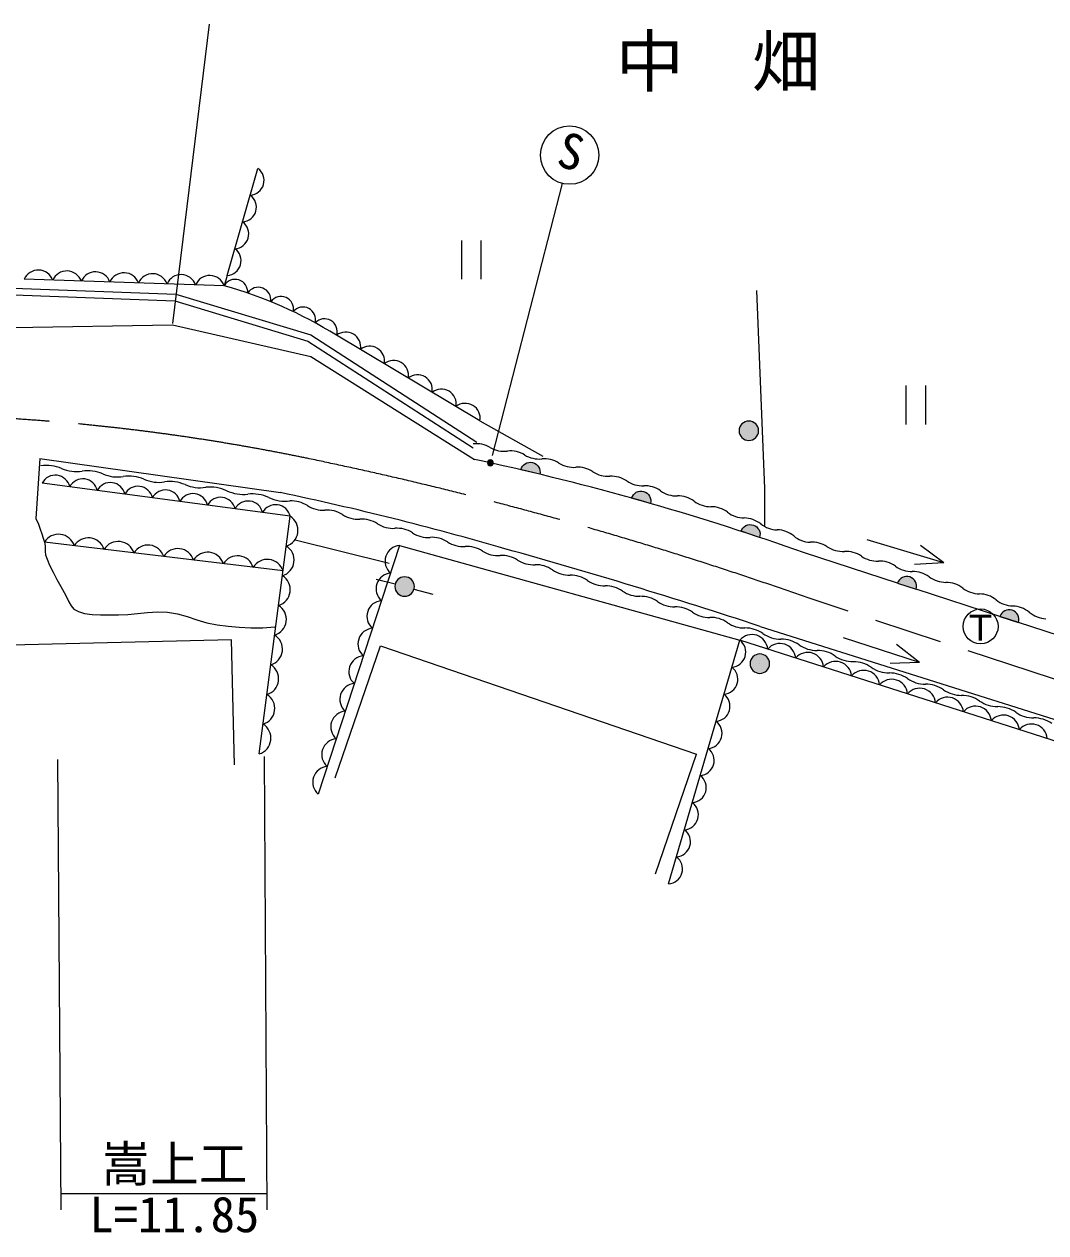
# Model space of a CAD drawing. Units: millimetres, scale not verified. Extents: x 40000 to 680000, y 20000 to 380000.
# Drawn here: x 100203 to 152731, y 254746 to 316880 of the extents above; entities that cross this region are included whole.
import ezdxf
from ezdxf.enums import TextEntityAlignment as Align

# ---------------------------------------------------------------- set-up
doc = ezdxf.new("R2010")
doc.units = ezdxf.units.MM
doc.header["$LTSCALE"] = 1000
doc.linetypes.add('CHAIN', pattern=[18.5, 12, -1.5, 3.5, -1.5])
for name, color, linetype, lineweight in [('M-BGD', 7, 'Continuous', 25), ('M-BMK', 2, 'CHAIN', 13), ('M-STR-HTXT', 7, 'Continuous', 13), ('M-STR-STRC', 7, 'Continuous', 25)]:
    doc.layers.add(name, color=color, linetype=linetype, lineweight=lineweight)
doc.layers.add('M-BMK-HTXT', color=7, linetype='Continuous')
doc.styles.add('ＭＳ ゴシック', font='')
doc.styles.get('ＭＳ ゴシック').set_extended_font_data('MS Gothic')

msp = doc.modelspace()

# ---------------------------------------------------------------- hatches: boundary and pattern name
at = {"layer": 'M-BGD'}
for points in [[(137962, 295978, 1), (136962, 295978, 1)], [(124323, 294328, 0.41422), (124173, 294478, 0.41422), (124023, 294328, 0.41422), (124173, 294178, 0.41422)], [(125741, 293972, -0.41475), (126343, 294344, -0.41475), (126714, 293741)], [(131436, 292513, -0.41475), (132053, 292859, -0.41475), (132398, 292240)], [(137062, 290809, -0.41475), (137694, 291128, -0.41475), (138011, 290495)], [(120263, 287970, 1), (119263, 287970, 0.41421), (119763, 287470, 0.41421)], [(146057, 287836, 1), (145106, 288145)], [(151321, 286127, 0.41421), (151000, 286757, 0.41421), (150370, 286436)], [(138527, 284004, 0.41421), (138027, 284504, 0.41421), (137527, 284004, 1)]]:
    msp.add_hatch(color=256, dxfattribs=at).paths.add_polyline_path(points)

# ---------------------------------------------------------------- linework, layer by layer
for p, q in [((110648, 303958), (112223, 309463)), ((122683, 305766), (122683, 303766)), ((123683, 305766), (123683, 303766)), ((110648, 303958), (110484, 303435)), ((110484, 303435), (100203, 303763)), ((123632, 296487), (116263, 300886)), ((145541, 298305), (145541, 296305)), ((146541, 298305), (146541, 296305)), ((123632, 296487), (126861, 294671)), ((137462, 295978), (137463, 295979)), ((101000, 294552), (100805, 291460)), ((101000, 294552), (113375, 292797)), ((113877, 291580), (101128, 293288)), ((112287, 279368), (113877, 291580)), ((113512, 288772), (101245, 290247)), ((114128, 290377), (118976, 289174)), ((147481, 289190), (143538, 290375)), ((119506, 290084), (115319, 277299)), ((119506, 290084), (136997, 285217)), ((145097, 288148), (140317, 289700)), ((147481, 289190), (146279, 290087)), ((147481, 289190), (145983, 289104)), ((119278, 288089), (118307, 288328)), ((120245, 287838), (121210, 287574)), ((150370, 286436), (146066, 287833)), ((138047, 285922), (173215, 274802)), ((151321, 286127), (150370, 286436)), ((155634, 284727), (151321, 286127)), ((133339, 272683), (136997, 285217)), ((146233, 284058), (142320, 285338)), ((116189, 278129), (118518, 284929)), ((118518, 284929), (134771, 279361)), ((146233, 284058), (145053, 284984)), ((138027, 284004), (138028, 284005)), ((146233, 284058), (144734, 284009)), ((132658, 273193), (134771, 279361))]:
    msp.add_line(p, q, dxfattribs=at)
for points in [[(87915, 299660), (94793, 302389), (99659, 303309), (108003, 302997), (114936, 300907), (123474, 295394)], [(88044, 299334), (94891, 302051), (99685, 302958), (107945, 302649), (114787, 300586), (123285, 295100)], [(137861, 303189), (138270, 293007), (138270, 291112)], [(92083, 298902), (95428, 300610), (99616, 301288), (107827, 301429), (114939, 299791), (123361, 294504)], [(100805, 291460), (100931, 291175), (101033, 290917), (101116, 290680), (101185, 290459), (101245, 290247), (101279, 290063), (101283, 289912), (101284, 289764), (101307, 289593), (101377, 289370), (101509, 289070), (101686, 288712), (101886, 288333), (102087, 287971), (102266, 287662), (102400, 287406), (102504, 287178), (102613, 286979), (102764, 286812), (102991, 286680), (103310, 286590), (103696, 286541), (104129, 286520), (104587, 286516), (105050, 286516), (105525, 286537), (106026, 286588), (106542, 286643), (107062, 286674), (107577, 286656), (108078, 286567), (108575, 286425), (109075, 286262), (109589, 286110), (110126, 286001), (110686, 285931), (111261, 285879), (111853, 285851), (112465, 285853), (113099, 285891)], [(111017, 278803), (110867, 285225), (98803, 284943), (98906, 280533)], [(182190, 266030), (174782, 272845), (172926, 273719), (136997, 285217)]]:
    msp.add_lwpolyline(points, dxfattribs=at)
for points in [[(137962, 295978, 1), (136962, 295978, 1)], [(124323, 294328, 0.41422), (124173, 294478, 0.41422), (124023, 294328, 0.41422), (124173, 294178, 0.41422)], [(125741, 293972, -0.41475), (126343, 294344, -0.41475), (126714, 293741)], [(131436, 292513, -0.41475), (132053, 292859, -0.41475), (132398, 292240)], [(137062, 290809, -0.41475), (137694, 291128, -0.41475), (138011, 290495)], [(120263, 287970, 1), (119263, 287970, 0.41421), (119763, 287470, 0.41421)], [(146057, 287836, 1), (145106, 288145)], [(151321, 286127, 0.41421), (151000, 286757, 0.41421), (150370, 286436)], [(138527, 284004, 0.41421), (138027, 284504, 0.41421), (137527, 284004, 1)]]:
    msp.add_lwpolyline(points, format="xyb", close=True, dxfattribs=at)
msp.add_circle((149373, 285917), 900, dxfattribs=at)
for centre, radius, start, end in [((111774, 308847), 762, 274.16241, 53.90393), ((111380, 307471), 762, 274.16241, 53.90393), ((110987, 306095), 762, 274.16241, 53.90393), ((110593, 304718), 762, 274.16241, 53.90393), ((100928, 303450), 790, 19.70683, 156.64416), ((102397, 303403), 790, 19.70683, 156.64416), ((103865, 303356), 790, 19.70683, 156.64416), ((105334, 303309), 790, 19.70683, 156.64416), ((106803, 303263), 790, 19.70683, 156.64416), ((108272, 303216), 790, 19.70683, 156.64416), ((109741, 303169), 790, 19.70683, 156.64416), ((111048, 303113), 649, 355.14356, 150.24129), ((104449, 281936), 22330, 58.05824, 74.31845), ((112238, 302705), 649, 351.89152, 146.98925), ((113404, 302230), 649, 348.63948, 143.73721), ((114541, 301689), 649, 345.38744, 140.48517), ((115645, 301085), 649, 342.1354, 137.23313), ((116743, 300295), 761, 349.25128, 129.08907), ((117971, 299562), 761, 349.25128, 129.08907), ((119199, 298829), 761, 349.25128, 129.08907), ((120427, 298095), 761, 349.25128, 129.08907), ((121656, 297362), 761, 349.25128, 129.08907), ((122884, 296629), 761, 349.25128, 129.08907), ((123464, 293933), 1381, 59.34806, 97.53031), ((124891, 296339), 1416, 239.33477, 276.55217), ((125210, 293560), 1381, 58.35663, 96.53888), ((126677, 295941), 1416, 238.34334, 275.56074), ((126948, 293157), 1381, 57.3652, 95.54745), ((101355, 292262), 1937, 66.55482, 98.54628), ((102896, 295816), 1937, 246.55482, 278.54628), ((103472, 291985), 1937, 66.55482, 98.54628), ((94909, 161758), 135761, 77.6153, 77.90262), ((94909, 161758), 135761, 70.45956, 77.48869), ((128457, 295513), 1416, 237.35191, 274.56931), ((128680, 292724), 1381, 56.37377, 94.55602), ((101801, 292935), 761, 12.41412, 152.32773), ((103218, 292745), 761, 12.41412, 152.32773), ((104635, 292555), 761, 12.41412, 152.32773), ((105013, 295539), 1937, 246.55482, 278.54628), ((105589, 291708), 1937, 66.55482, 98.54628), ((107130, 295263), 1937, 246.55482, 278.54628), ((107706, 291431), 1937, 66.55482, 98.54628), ((130229, 295053), 1416, 236.36048, 273.57788), ((130403, 292261), 1381, 55.38234, 93.56459), ((131992, 294563), 1416, 235.36905, 272.58645), ((106051, 292365), 761, 12.41412, 152.32773), ((107468, 292176), 761, 12.41412, 152.32773), ((108885, 291986), 761, 12.41412, 152.32773), ((109248, 294986), 1937, 246.55482, 278.54628), ((109762, 291043), 2040, 65.20422, 96.37373), ((111473, 294747), 2040, 245.20422, 276.37373), ((111926, 290692), 2040, 65.20422, 96.37373), ((81241, 139682), 156452, 73.78706, 78.14728), ((132118, 291769), 1381, 54.39091, 92.57316), ((133747, 294043), 1416, 234.37762, 271.59502), ((110301, 291796), 761, 12.41412, 152.32773), ((111718, 291606), 761, 12.41412, 152.32773), ((113134, 291417), 761, 12.41412, 152.32773), ((113637, 294396), 2040, 245.20422, 276.37373), ((113960, 290891), 1481, 57.12585, 93.7536), ((115568, 293378), 1481, 237.12585, 273.7536), ((133825, 291247), 1381, 53.39948, 91.58173), ((135493, 293492), 1416, 233.38619, 270.6036), ((135522, 290695), 1381, 52.40805, 90.5903), ((113438, 290861), 842, 286.56089, 58.59506), ((115762, 290423), 1481, 57.12585, 93.7536), ((117369, 292910), 1481, 237.12585, 273.7536), ((117563, 289955), 1481, 57.12585, 93.7536), ((137229, 292911), 1416, 232.39476, 269.61217), ((137210, 290114), 1381, 51.41662, 89.59887), ((119170, 292442), 1481, 237.12585, 273.7536), ((119364, 289487), 1481, 57.12585, 93.7536), ((138954, 292301), 1416, 231.40333, 268.62074), ((138887, 289504), 1381, 50.42519, 88.60744), ((101970, 289811), 846, 17.29825, 148.98955), ((103503, 289626), 846, 17.29825, 148.98955), ((105037, 289442), 846, 17.29825, 148.98955), ((120972, 291974), 1481, 237.12585, 273.7536), ((121166, 289019), 1481, 57.12585, 93.7536), ((122773, 291507), 1481, 237.12585, 273.7536), ((140669, 291660), 1416, 230.4119, 267.62931), ((140716, 288848), 1402, 56.41746, 94.32921), ((106570, 289257), 846, 17.29825, 148.98955), ((108103, 289073), 846, 17.29825, 148.98955), ((109637, 288889), 846, 17.29825, 148.98955), ((111170, 288704), 846, 17.29825, 148.98955), ((113240, 289335), 842, 286.56089, 58.59506), ((119567, 289278), 809, 94.30044, 229.42829), ((122967, 288551), 1481, 57.12585, 93.7536), ((124574, 291039), 1481, 237.12585, 273.7536), ((124768, 288084), 1481, 57.12585, 93.7536), ((41254, -8972), 310374, 71.82866, 74.36103), ((142288, 291214), 1438, 236.4039, 273.31558), ((142452, 288378), 1402, 55.39027, 93.30202), ((112704, 288520), 846, 17.29825, 148.98955), ((126376, 290571), 1481, 237.12585, 273.7536), ((126509, 287588), 1506, 55.06304, 91.37891), ((144065, 290715), 1438, 235.37671, 272.2884), ((144178, 287878), 1402, 54.36309, 92.27483), ((145833, 290186), 1438, 234.34952, 271.26121), ((113041, 287808), 842, 286.56089, 58.59506), ((119102, 287857), 809, 94.30044, 229.42829), ((128234, 290057), 1506, 235.06304, 271.37891), ((128306, 287046), 1506, 55.06304, 91.37891), ((145895, 287346), 1402, 53.3359, 91.24764), ((147592, 289624), 1438, 233.32233, 270.23402), ((130031, 289515), 1506, 235.06304, 271.37891), ((130104, 286504), 1506, 55.06304, 91.37891), ((131829, 288973), 1506, 235.06304, 271.37891), ((147603, 286784), 1402, 52.30871, 90.22046), ((149340, 289031), 1438, 232.29515, 269.20683), ((118636, 286437), 809, 94.30044, 229.42829), ((131901, 285962), 1506, 55.06304, 91.37891), ((133626, 288431), 1506, 235.06304, 271.37891), ((149300, 286191), 1402, 51.28152, 89.19327), ((151077, 288407), 1438, 231.26796, 268.17965), ((112842, 286282), 842, 286.56089, 58.59506), ((133699, 285420), 1506, 55.06304, 91.37891), ((135424, 287889), 1506, 235.06304, 271.37891), ((150986, 285568), 1402, 50.25434, 88.16608), ((152802, 287752), 1438, 230.24077, 267.15246), ((118171, 285016), 809, 94.30044, 229.42829), ((135496, 284878), 1506, 55.06304, 91.37891), ((137221, 287347), 1506, 235.06304, 271.37891), ((137264, 284228), 1613, 55.17093, 90.24779), ((112643, 284755), 842, 286.56089, 58.59506), ((136528, 284598), 776, 274.57302, 52.8922), ((137618, 284683), 819, 5.1893, 139.31911), ((139107, 286877), 1613, 235.17093, 270.24779), ((139121, 283650), 1613, 55.17093, 90.24779), ((139055, 284223), 819, 5.1893, 139.31911), ((140492, 283763), 819, 5.1893, 139.31911), ((140964, 286299), 1613, 235.17093, 270.24779), ((140978, 283072), 1613, 55.17093, 90.24779), ((117706, 283596), 809, 94.30044, 229.42829), ((141929, 283303), 819, 5.1893, 139.31911), ((142821, 285721), 1613, 235.17093, 270.24779), ((142835, 282494), 1613, 55.17093, 90.24779), ((112444, 283229), 842, 286.56089, 58.59506), ((136122, 283205), 776, 274.57302, 52.8922), ((143367, 282843), 819, 5.1893, 139.31911), ((144678, 285143), 1613, 235.17093, 270.24779), ((144692, 281916), 1613, 55.17093, 90.24779), ((117241, 282175), 809, 94.30044, 229.42829), ((144804, 282383), 819, 5.1893, 139.31911), ((146535, 284565), 1613, 235.17093, 270.24779), ((146241, 281923), 819, 5.1893, 139.31911), ((146549, 281338), 1613, 55.17093, 90.24779), ((112245, 281702), 842, 286.56089, 58.59506), ((135716, 281813), 776, 274.57302, 52.8922), ((147678, 281463), 819, 5.1893, 139.31911), ((148392, 283987), 1613, 235.17093, 270.24779), ((148406, 280760), 1613, 55.17093, 90.24779), ((116775, 280755), 809, 94.30044, 229.42829), ((149115, 281003), 819, 5.1893, 139.31911), ((150249, 283409), 1613, 235.17093, 270.24779), ((150263, 280182), 1613, 55.17093, 90.24779), ((152106, 282831), 1613, 235.17093, 270.24779), ((112047, 280176), 842, 286.56089, 58.59506), ((135309, 280420), 776, 274.57302, 52.8922), ((150553, 280543), 819, 5.1893, 139.31911), ((151990, 280084), 819, 5.1893, 139.31911), ((152120, 279604), 1613, 55.17093, 90.24779), ((116310, 279334), 809, 94.30044, 229.42829), ((134903, 279028), 776, 274.57302, 52.8922), ((115845, 277913), 809, 94.30044, 229.42829), ((134497, 277635), 776, 274.57302, 52.8922), ((134090, 276242), 776, 274.57302, 52.8922), ((133684, 274850), 776, 274.57302, 52.8922), ((133277, 273457), 776, 274.57302, 52.8922)]:
    msp.add_arc(centre, radius, start, end, dxfattribs=at)
at = {"layer": 'M-BMK'}
msp.add_line((177707, 275105), (140614, 287347), dxfattribs=at)
for centre, radius, start, end in [((92411, 185892), 110942, 85.51359, 94.6764), ((92666, 187699), 109121, 78.26948, 85.57259), ((74530, 100411), 198273, 70.53105, 78.26649)]:
    msp.add_arc(centre, radius, start, end, dxfattribs=at)
at = {"layer": 'M-STR-HTXT'}
for p, q in [((101913, 279082), (102080, 255922)), ((112543, 279228), (112685, 255929)), ((102074, 256776), (112680, 256776))]:
    msp.add_line(p, q, dxfattribs=at)
at = {"layer": 'M-STR-STRC'}
for p, q in [((109710, 316880), (107827, 301486)), ((124279, 294707), (127874, 308694))]:
    msp.add_line(p, q, dxfattribs=at)
msp.add_circle((128247, 310147), 1500, dxfattribs=at)

# ---------------------------------------------------------------- texts
at = {"layer": 'M-BGD', "style": 'ＭＳ ゴシック'}
msp.add_text('Ｔ', height=1320, dxfattribs=at).set_placement((149368, 285854), align=Align.MIDDLE_CENTER)
at = {"layer": 'M-BMK-HTXT', "style": 'ＭＳ ゴシック'}
msp.add_text('中\u3000畑', height=2566, dxfattribs=at).set_placement((135874, 312915), align=Align.BOTTOM_CENTER)
at = {"layer": 'M-STR-HTXT', "style": 'ＭＳ ゴシック'}
for s, p in [('嵩上工', (107924, 256826)), ('L=11.85', (107924, 254226))]:
    msp.add_text(s, height=1833, rotation=0.002, dxfattribs=at).set_placement(p, align=Align.BOTTOM_CENTER)
at = {"layer": 'M-STR-STRC', "style": 'ＭＳ ゴシック'}
msp.add_text('S', height=1833, rotation=345.526, dxfattribs=at).set_placement((127959, 308919), align=Align.BOTTOM_CENTER)

doc.saveas('drawing.dxf')
